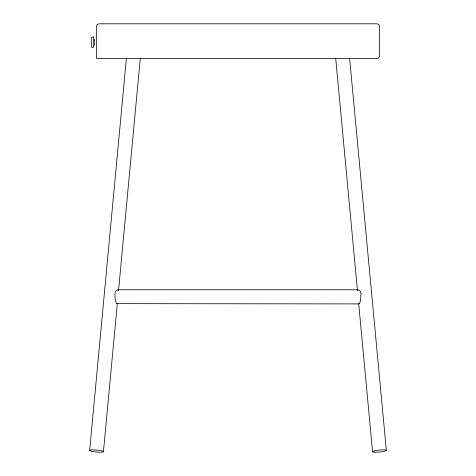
<?xml version="1.0" encoding="UTF-8"?>
<svg xmlns="http://www.w3.org/2000/svg" width="476" height="476" viewBox="0 0 476 476"><rect width="100%" height="100%" fill="white"/><g stroke="black" fill="none" stroke-linecap="round" stroke-linejoin="round"><path stroke-width="0.71" d="M89.661 450.32L126.402 58.239M103.435 451.736A6.932 0.976 5.6 0 0 93.421 449.856A6.932 0.976 5.6 0 0 92.784 451.492A6.932 0.976 5.6 0 0 103.435 451.736L117.298 303.783M118.548 290.467L140.313 58.179M358.975 303.408L358.827 303.646M357.53 290.051L357.875 289.771M117.013 303.575L117.078 303.646M118.125 289.771L118.47 290.051M349.598 58.239L386.339 450.32M335.687 58.179L357.452 290.467M358.702 303.783L372.565 451.736M94.664 39.086L94.664 45.375M361.01 293.865L360.552 300.588L359.761 302.932L358.856 303.902L116.757 303.646C114.615 300.35 114.77 295.846 115.192 292.044L116.031 290.854L117.947 289.771L358.053 289.771L359.969 290.854L360.808 292.044L361.01 293.865M97.223 24.478L96.545 26.109L96.545 58.441L377.147 58.441L378.777 57.763L379.455 56.132L379.455 26.109L378.777 24.478L377.147 23.8L98.853 23.8L97.223 24.478M93.474 37.11L91.588 37.11L91.588 47.356L93.474 47.356L93.474 37.11M374.844 452.194A6.932 0.976 -5.6 0 0 386.203 450.588A6.932 0.976 -5.6 0 0 377.313 450.296A6.932 0.976 -5.6 0 0 374.844 452.194"/></g></svg>
